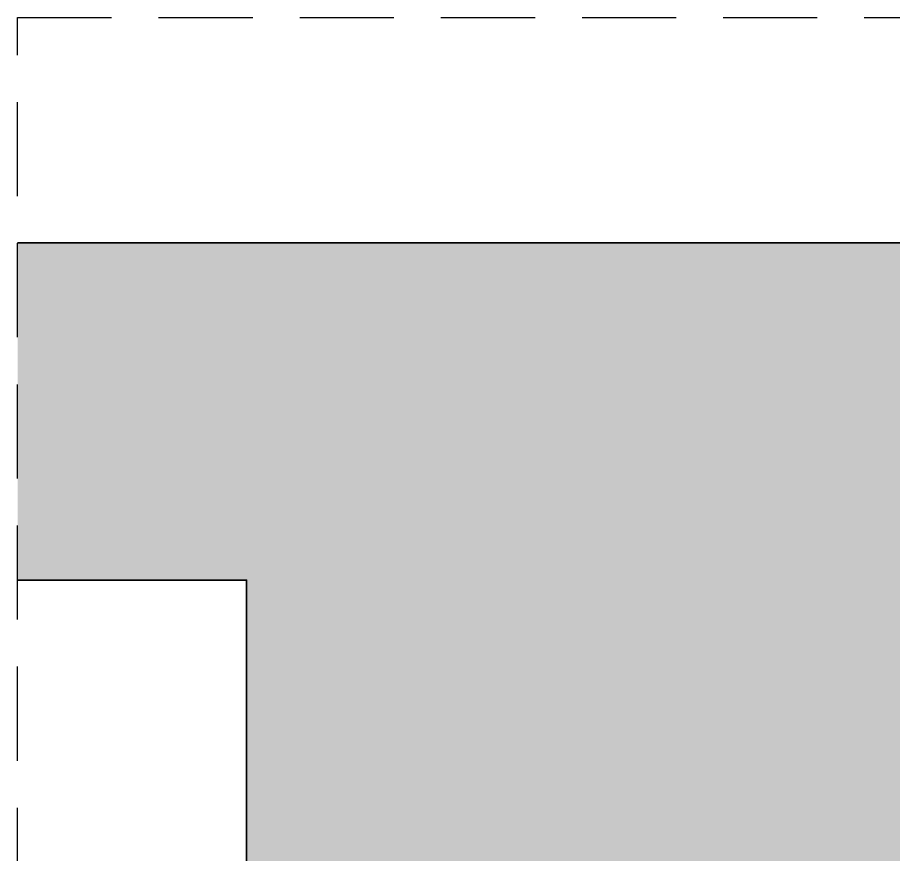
# Model space of a CAD drawing. Header units: millimetres. Extents: x 54215 to 67697, y 23496 to 56611.
# Drawn here: x 55956.1 to 56074.4, y 25822.7 to 25935.7 of the extents above; entities that cross this region are included whole.
import ezdxf

# ---------------------------------------------------------------- set-up
doc = ezdxf.new("R2010")
doc.units = ezdxf.units.MM
doc.linetypes.add('DASHED', pattern=[19.05, 12.7, -6.35])
doc.layers.add('no3_duvar kaplama', color=8, linetype='Continuous', lineweight=0)
doc.layers.add('no3_duvar mevcut', color=4, linetype='Continuous', lineweight=35)

msp = doc.modelspace()

# ---------------------------------------------------------------- hatches: boundary and pattern name
at = {"layer": 'no3_duvar kaplama'}
h = msp.add_hatch(dxfattribs=at)
h.set_pattern_fill('JIS_STN_2.5', color=256, scale=3)
h.set_pattern_definition([(45, (42770.561, 4300.2), (-5.3033009, 5.3033009), []), (45, (42775.856, 4300.2), (-5.3033009, 5.3033009), [3.6, -1.5])])
h.paths.add_polyline_path([(55956.146, 25905.278), (55956.146, 25859.778), (55987.067, 25859.778), (55987.067, 25819.778), (56047.401, 25819.778), (56047.401, 25805.278), (56547.401, 25805.278), (56547.401, 25905.278)])
h.paths.add_polyline_path([(55956.146, 25264.778), (55956.146, 25223.278), (56817.127, 25223.278), (56817.127, 25233.278), (56718.901, 25233.278), (56718.901, 25238.278), (56688.901, 25238.278), (56688.901, 25255.778), (56658.901, 25255.778), (56658.901, 25273.278), (56037.401, 25273.278), (56037.401, 25264.778)])

# ---------------------------------------------------------------- linework, layer by layer
at = {"linetype": 'DASHED'}
msp.add_lwpolyline([(55956.146, 25935.699), (56975.033, 25935.699), (56975.033, 25149.584), (55956.146, 25149.584)], close=True, dxfattribs=at)
at = {"layer": 'no3_duvar mevcut'}
msp.add_line((56547.401, 25905.278), (55956.146, 25905.278), dxfattribs=at)
msp.add_lwpolyline([(55956.146, 25859.778), (55987.067, 25859.778), (55987.067, 25819.778), (55995.067, 25819.778)], dxfattribs=at)

doc.saveas('drawing.dxf')
